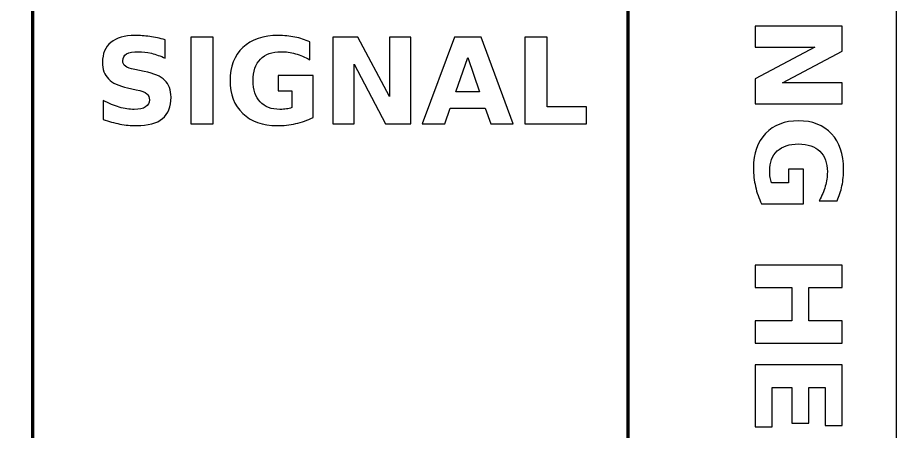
# Model space of a CAD drawing. Header units: centimetres. Extents: x -13.55 to -7.55, y -19.19 to -12.44.
# Drawn here: x -9.025 to -7.55, y -17.436 to -16.742 of the extents above; entities that cross this region are included whole.
import ezdxf

# ---------------------------------------------------------------- set-up
doc = ezdxf.new("R2010")
doc.units = ezdxf.units.CM
doc.header["$MEASUREMENT"] = 0
doc.layers.add('Layer 1', color=7, linetype='Continuous')

msp = doc.modelspace()

# ---------------------------------------------------------------- linework, layer by layer
at = {"layer": 'Layer 1', "color": 250, "lineweight": 100}
msp.add_open_spline([(-9.00001, -13.58747), (-9.00001, -13.58747), (-8.00001, -13.58747), (-8.00001, -13.58747), (-8.00001, -13.58747), (-8.00001, -13.58747), (-8.00001, -19.18747), (-8.00001, -19.18747), (-8.00001, -19.18747), (-8.00001, -19.18747), (-9.00001, -19.18747), (-9.00001, -19.18747), (-9.00001, -19.18747), (-9.00001, -19.18747), (-9.00001, -13.58747), (-9.00001, -13.58747)], degree=3, knots=[0, 0, 0, 0, 0.25, 0.25, 0.25, 0.25, 0.5, 0.5, 0.5, 0.5, 0.75, 0.75, 0.75, 0.75, 1, 1, 1, 1], dxfattribs=at)
at = {"layer": 'Layer 1', "color": 7}
msp.add_open_spline([(-7.55001, -14.38748), (-7.55001, -14.38748), (-7.55001, -18.38748), (-7.55001, -18.38748), (-7.55001, -18.38748), (-7.55001, -18.38748), (-9.55001, -18.38748), (-9.55001, -18.38748), (-9.55001, -18.38748), (-9.55001, -18.38748), (-9.55001, -14.38748), (-9.55001, -14.38748), (-9.55001, -14.38748), (-9.55001, -14.38748), (-7.55001, -14.38748), (-7.55001, -14.38748)], degree=3, knots=[0, 0, 0, 0, 0.25, 0.25, 0.25, 0.25, 0.5, 0.5, 0.5, 0.5, 0.75, 0.75, 0.75, 0.75, 1, 1, 1, 1], dxfattribs=at)
at = {"layer": 'Layer 1', "color": 250}
for points, knots in [([(-7.64132, -16.75644), (-7.64132, -16.75644), (-7.64132, -16.79844), (-7.64132, -16.79844), (-7.64132, -16.79844), (-7.64132, -16.79844), (-7.74132, -16.85147), (-7.74132, -16.85147), (-7.74132, -16.85147), (-7.74132, -16.85147), (-7.64132, -16.85147), (-7.64132, -16.85147), (-7.64132, -16.85147), (-7.64132, -16.85147), (-7.64132, -16.8871), (-7.64132, -16.8871), (-7.64132, -16.8871), (-7.64132, -16.8871), (-7.78712, -16.8871), (-7.78712, -16.8871), (-7.78712, -16.8871), (-7.78712, -16.8871), (-7.78712, -16.8451), (-7.78712, -16.8451), (-7.78712, -16.8451), (-7.78712, -16.8451), (-7.68712, -16.79207), (-7.68712, -16.79207), (-7.68712, -16.79207), (-7.68712, -16.79207), (-7.78712, -16.79207), (-7.78712, -16.79207), (-7.78712, -16.79207), (-7.78712, -16.79207), (-7.78712, -16.75644), (-7.78712, -16.75644), (-7.78712, -16.75644), (-7.78712, -16.75644), (-7.64132, -16.75644), (-7.64132, -16.75644)], [0, 0, 0, 0, 0.1, 0.1, 0.1, 0.1, 0.2, 0.2, 0.2, 0.2, 0.3, 0.3, 0.3, 0.3, 0.4, 0.4, 0.4, 0.4, 0.5, 0.5, 0.5, 0.5, 0.6, 0.6, 0.6, 0.6, 0.7, 0.7, 0.7, 0.7, 0.8, 0.8, 0.8, 0.8, 0.9, 0.9, 0.9, 0.9, 1, 1, 1, 1]), ([(-8.77706, -16.77942), (-8.77706, -16.77942), (-8.77706, -16.81025), (-8.77706, -16.81025), (-8.77706, -16.81025), (-8.78506, -16.80669), (-8.79289, -16.80399), (-8.80049, -16.80215), (-8.80049, -16.80215), (-8.80812, -16.80032), (-8.81532, -16.79942), (-8.82209, -16.79942), (-8.82209, -16.79942), (-8.83106, -16.79942), (-8.83772, -16.80065), (-8.84202, -16.80312), (-8.84202, -16.80312), (-8.84632, -16.80562), (-8.84846, -16.80945), (-8.84846, -16.81465), (-8.84846, -16.81465), (-8.84846, -16.81855), (-8.84702, -16.82162), (-8.84412, -16.82379), (-8.84412, -16.82379), (-8.84122, -16.82595), (-8.83596, -16.82785), (-8.82832, -16.82942), (-8.82832, -16.82942), (-8.82832, -16.82942), (-8.81232, -16.83262), (-8.81232, -16.83262), (-8.81232, -16.83262), (-8.79609, -16.83589), (-8.78459, -16.84082), (-8.77776, -16.84749), (-8.77776, -16.84749), (-8.77092, -16.85412), (-8.76749, -16.86355), (-8.76749, -16.87579), (-8.76749, -16.87579), (-8.76749, -16.89189), (-8.77226, -16.90385), (-8.78179, -16.91169), (-8.78179, -16.91169), (-8.79132, -16.91952), (-8.80589, -16.92345), (-8.82549, -16.92345), (-8.82549, -16.92345), (-8.83476, -16.92345), (-8.84402, -16.92259), (-8.85332, -16.92082), (-8.85332, -16.92082), (-8.86262, -16.91905), (-8.87196, -16.91645), (-8.88126, -16.91302), (-8.88126, -16.91302), (-8.88126, -16.91302), (-8.88126, -16.88129), (-8.88126, -16.88129), (-8.88126, -16.88129), (-8.87196, -16.88622), (-8.86296, -16.88995), (-8.85426, -16.89245), (-8.85426, -16.89245), (-8.84556, -16.89495), (-8.83719, -16.89622), (-8.82912, -16.89622), (-8.82912, -16.89622), (-8.82092, -16.89622), (-8.81462, -16.89485), (-8.81026, -16.89212), (-8.81026, -16.89212), (-8.80589, -16.88939), (-8.80372, -16.88549), (-8.80372, -16.88039), (-8.80372, -16.88039), (-8.80372, -16.87585), (-8.80519, -16.87232), (-8.80816, -16.86985), (-8.80816, -16.86985), (-8.81112, -16.86739), (-8.81702, -16.86515), (-8.82589, -16.86322), (-8.82589, -16.86322), (-8.82589, -16.86322), (-8.84046, -16.85999), (-8.84046, -16.85999), (-8.84046, -16.85999), (-8.85502, -16.85685), (-8.86569, -16.85189), (-8.87242, -16.84505), (-8.87242, -16.84505), (-8.87916, -16.83822), (-8.88252, -16.82899), (-8.88252, -16.81742), (-8.88252, -16.81742), (-8.88252, -16.80289), (-8.87782, -16.79172), (-8.86846, -16.78392), (-8.86846, -16.78392), (-8.85909, -16.77609), (-8.84562, -16.77219), (-8.82802, -16.77219), (-8.82802, -16.77219), (-8.82002, -16.77219), (-8.81179, -16.77279), (-8.80332, -16.77399), (-8.80332, -16.77399), (-8.79486, -16.77519), (-8.78609, -16.77699), (-8.77706, -16.77942)], [0, 0, 0, 0, 0.0357143, 0.0357143, 0.0357143, 0.0357143, 0.0714286, 0.0714286, 0.0714286, 0.0714286, 0.1071429, 0.1071429, 0.1071429, 0.1071429, 0.1428571, 0.1428571, 0.1428571, 0.1428571, 0.1785714, 0.1785714, 0.1785714, 0.1785714, 0.2142857, 0.2142857, 0.2142857, 0.2142857, 0.25, 0.25, 0.25, 0.25, 0.2857143, 0.2857143, 0.2857143, 0.2857143, 0.3214286, 0.3214286, 0.3214286, 0.3214286, 0.3571429, 0.3571429, 0.3571429, 0.3571429, 0.3928571, 0.3928571, 0.3928571, 0.3928571, 0.4285714, 0.4285714, 0.4285714, 0.4285714, 0.4642857, 0.4642857, 0.4642857, 0.4642857, 0.5, 0.5, 0.5, 0.5, 0.5357143, 0.5357143, 0.5357143, 0.5357143, 0.5714286, 0.5714286, 0.5714286, 0.5714286, 0.6071429, 0.6071429, 0.6071429, 0.6071429, 0.6428571, 0.6428571, 0.6428571, 0.6428571, 0.6785714, 0.6785714, 0.6785714, 0.6785714, 0.7142857, 0.7142857, 0.7142857, 0.7142857, 0.75, 0.75, 0.75, 0.75, 0.7857143, 0.7857143, 0.7857143, 0.7857143, 0.8214286, 0.8214286, 0.8214286, 0.8214286, 0.8571429, 0.8571429, 0.8571429, 0.8571429, 0.8928571, 0.8928571, 0.8928571, 0.8928571, 0.9285714, 0.9285714, 0.9285714, 0.9285714, 0.9642857, 0.9642857, 0.9642857, 0.9642857, 1, 1, 1, 1]), ([(-8.73449, -16.77482), (-8.73449, -16.77482), (-8.69689, -16.77482), (-8.69689, -16.77482), (-8.69689, -16.77482), (-8.69689, -16.77482), (-8.69689, -16.92062), (-8.69689, -16.92062), (-8.69689, -16.92062), (-8.69689, -16.92062), (-8.73449, -16.92062), (-8.73449, -16.92062), (-8.73449, -16.92062), (-8.73449, -16.92062), (-8.73449, -16.77482), (-8.73449, -16.77482)], [0, 0, 0, 0, 0.25, 0.25, 0.25, 0.25, 0.5, 0.5, 0.5, 0.5, 0.75, 0.75, 0.75, 0.75, 1, 1, 1, 1]), ([(-8.52903, -16.90979), (-8.53839, -16.91435), (-8.54813, -16.91775), (-8.55823, -16.92005), (-8.55823, -16.92005), (-8.56833, -16.92232), (-8.57873, -16.92345), (-8.58949, -16.92345), (-8.58949, -16.92345), (-8.61376, -16.92345), (-8.63299, -16.91665), (-8.64719, -16.90309), (-8.64719, -16.90309), (-8.66139, -16.88952), (-8.66849, -16.87112), (-8.66849, -16.84785), (-8.66849, -16.84785), (-8.66849, -16.82435), (-8.66126, -16.80589), (-8.64683, -16.79239), (-8.64683, -16.79239), (-8.63236, -16.77892), (-8.61256, -16.77219), (-8.58743, -16.77219), (-8.58743, -16.77219), (-8.57773, -16.77219), (-8.56843, -16.77309), (-8.55953, -16.77492), (-8.55953, -16.77492), (-8.55066, -16.77675), (-8.54226, -16.77945), (-8.53439, -16.78302), (-8.53439, -16.78302), (-8.53439, -16.78302), (-8.53439, -16.81319), (-8.53439, -16.81319), (-8.53439, -16.81319), (-8.54253, -16.80855), (-8.55063, -16.80512), (-8.55866, -16.80285), (-8.55866, -16.80285), (-8.56669, -16.80055), (-8.57476, -16.79942), (-8.58283, -16.79942), (-8.58283, -16.79942), (-8.59783, -16.79942), (-8.60936, -16.80362), (-8.61746, -16.81199), (-8.61746, -16.81199), (-8.62556, -16.82035), (-8.62963, -16.83232), (-8.62963, -16.84785), (-8.62963, -16.84785), (-8.62963, -16.86329), (-8.62573, -16.87522), (-8.61789, -16.88362), (-8.61789, -16.88362), (-8.61009, -16.89202), (-8.59899, -16.89622), (-8.58459, -16.89622), (-8.58459, -16.89622), (-8.58069, -16.89622), (-8.57706, -16.89599), (-8.57369, -16.89549), (-8.57369, -16.89549), (-8.57033, -16.89499), (-8.56733, -16.89422), (-8.56466, -16.89319), (-8.56466, -16.89319), (-8.56466, -16.89319), (-8.56466, -16.86485), (-8.56466, -16.86485), (-8.56466, -16.86485), (-8.56466, -16.86485), (-8.58759, -16.86485), (-8.58759, -16.86485), (-8.58759, -16.86485), (-8.58759, -16.86485), (-8.58759, -16.83965), (-8.58759, -16.83965), (-8.58759, -16.83965), (-8.58759, -16.83965), (-8.52903, -16.83965), (-8.52903, -16.83965), (-8.52903, -16.83965), (-8.52903, -16.83965), (-8.52903, -16.90979), (-8.52903, -16.90979)], [0, 0, 0, 0, 0.0454545, 0.0454545, 0.0454545, 0.0454545, 0.0909091, 0.0909091, 0.0909091, 0.0909091, 0.1363636, 0.1363636, 0.1363636, 0.1363636, 0.1818182, 0.1818182, 0.1818182, 0.1818182, 0.2272727, 0.2272727, 0.2272727, 0.2272727, 0.2727273, 0.2727273, 0.2727273, 0.2727273, 0.3181818, 0.3181818, 0.3181818, 0.3181818, 0.3636364, 0.3636364, 0.3636364, 0.3636364, 0.4090909, 0.4090909, 0.4090909, 0.4090909, 0.4545455, 0.4545455, 0.4545455, 0.4545455, 0.5, 0.5, 0.5, 0.5, 0.5454545, 0.5454545, 0.5454545, 0.5454545, 0.5909091, 0.5909091, 0.5909091, 0.5909091, 0.6363636, 0.6363636, 0.6363636, 0.6363636, 0.6818182, 0.6818182, 0.6818182, 0.6818182, 0.7272727, 0.7272727, 0.7272727, 0.7272727, 0.7727273, 0.7727273, 0.7727273, 0.7727273, 0.8181818, 0.8181818, 0.8181818, 0.8181818, 0.8636364, 0.8636364, 0.8636364, 0.8636364, 0.9090909, 0.9090909, 0.9090909, 0.9090909, 0.9545455, 0.9545455, 0.9545455, 0.9545455, 1, 1, 1, 1]), ([(-8.49592, -16.77482), (-8.49592, -16.77482), (-8.45392, -16.77482), (-8.45392, -16.77482), (-8.45392, -16.77482), (-8.45392, -16.77482), (-8.40089, -16.87482), (-8.40089, -16.87482), (-8.40089, -16.87482), (-8.40089, -16.87482), (-8.40089, -16.77482), (-8.40089, -16.77482), (-8.40089, -16.77482), (-8.40089, -16.77482), (-8.36526, -16.77482), (-8.36526, -16.77482), (-8.36526, -16.77482), (-8.36526, -16.77482), (-8.36526, -16.92062), (-8.36526, -16.92062), (-8.36526, -16.92062), (-8.36526, -16.92062), (-8.40726, -16.92062), (-8.40726, -16.92062), (-8.40726, -16.92062), (-8.40726, -16.92062), (-8.46029, -16.82062), (-8.46029, -16.82062), (-8.46029, -16.82062), (-8.46029, -16.82062), (-8.46029, -16.92062), (-8.46029, -16.92062), (-8.46029, -16.92062), (-8.46029, -16.92062), (-8.49592, -16.92062), (-8.49592, -16.92062), (-8.49592, -16.92062), (-8.49592, -16.92062), (-8.49592, -16.77482), (-8.49592, -16.77482)], [0, 0, 0, 0, 0.1, 0.1, 0.1, 0.1, 0.2, 0.2, 0.2, 0.2, 0.3, 0.3, 0.3, 0.3, 0.4, 0.4, 0.4, 0.4, 0.5, 0.5, 0.5, 0.5, 0.6, 0.6, 0.6, 0.6, 0.7, 0.7, 0.7, 0.7, 0.8, 0.8, 0.8, 0.8, 0.9, 0.9, 0.9, 0.9, 1, 1, 1, 1]), ([(-8.24009, -16.89409), (-8.24009, -16.89409), (-8.29889, -16.89409), (-8.29889, -16.89409), (-8.29889, -16.89409), (-8.29889, -16.89409), (-8.30815, -16.92062), (-8.30815, -16.92062), (-8.30815, -16.92062), (-8.30815, -16.92062), (-8.34595, -16.92062), (-8.34595, -16.92062), (-8.34595, -16.92062), (-8.34595, -16.92062), (-8.29195, -16.77482), (-8.29195, -16.77482), (-8.29195, -16.77482), (-8.29195, -16.77482), (-8.24712, -16.77482), (-8.24712, -16.77482), (-8.24712, -16.77482), (-8.24712, -16.77482), (-8.19312, -16.92062), (-8.19312, -16.92062), (-8.19312, -16.92062), (-8.19312, -16.92062), (-8.23092, -16.92062), (-8.23092, -16.92062), (-8.23092, -16.92062), (-8.23092, -16.92062), (-8.24009, -16.89409), (-8.24009, -16.89409)], [0, 0, 0, 0, 0.125, 0.125, 0.125, 0.125, 0.25, 0.25, 0.25, 0.25, 0.375, 0.375, 0.375, 0.375, 0.5, 0.5, 0.5, 0.5, 0.625, 0.625, 0.625, 0.625, 0.75, 0.75, 0.75, 0.75, 0.875, 0.875, 0.875, 0.875, 1, 1, 1, 1]), ([(-8.17375, -16.77482), (-8.17375, -16.77482), (-8.13615, -16.77482), (-8.13615, -16.77482), (-8.13615, -16.77482), (-8.13615, -16.77482), (-8.13615, -16.89219), (-8.13615, -16.89219), (-8.13615, -16.89219), (-8.13615, -16.89219), (-8.07015, -16.89219), (-8.07015, -16.89219), (-8.07015, -16.89219), (-8.07015, -16.89219), (-8.07015, -16.92062), (-8.07015, -16.92062), (-8.07015, -16.92062), (-8.07015, -16.92062), (-8.17375, -16.92062), (-8.17375, -16.92062), (-8.17375, -16.92062), (-8.17375, -16.92062), (-8.17375, -16.77482), (-8.17375, -16.77482)], [0, 0, 0, 0, 0.1666667, 0.1666667, 0.1666667, 0.1666667, 0.3333333, 0.3333333, 0.3333333, 0.3333333, 0.5, 0.5, 0.5, 0.5, 0.6666667, 0.6666667, 0.6666667, 0.6666667, 0.8333333, 0.8333333, 0.8333333, 0.8333333, 1, 1, 1, 1]), ([(-8.28952, -16.86702), (-8.28952, -16.86702), (-8.24955, -16.86702), (-8.24955, -16.86702), (-8.24955, -16.86702), (-8.24955, -16.86702), (-8.26949, -16.80902), (-8.26949, -16.80902), (-8.26949, -16.80902), (-8.26949, -16.80902), (-8.28952, -16.86702), (-8.28952, -16.86702)], [0, 0, 0, 0, 0.3333333, 0.3333333, 0.3333333, 0.3333333, 0.6666667, 0.6666667, 0.6666667, 0.6666667, 1, 1, 1, 1]), ([(-7.77629, -17.05487), (-7.78085, -17.04551), (-7.78425, -17.03577), (-7.78655, -17.02567), (-7.78655, -17.02567), (-7.78882, -17.01557), (-7.78995, -17.00517), (-7.78995, -16.99441), (-7.78995, -16.99441), (-7.78995, -16.97014), (-7.78315, -16.95091), (-7.76959, -16.93671), (-7.76959, -16.93671), (-7.75602, -16.92251), (-7.73762, -16.91541), (-7.71435, -16.91541), (-7.71435, -16.91541), (-7.69085, -16.91541), (-7.67239, -16.92264), (-7.65889, -16.93707), (-7.65889, -16.93707), (-7.64542, -16.95154), (-7.63869, -16.97134), (-7.63869, -16.99647), (-7.63869, -16.99647), (-7.63869, -17.00617), (-7.63959, -17.01547), (-7.64142, -17.02434), (-7.64142, -17.02434), (-7.64325, -17.03324), (-7.64595, -17.04164), (-7.64952, -17.04951), (-7.64952, -17.04951), (-7.64952, -17.04951), (-7.67969, -17.04951), (-7.67969, -17.04951), (-7.67969, -17.04951), (-7.67505, -17.04137), (-7.67162, -17.03327), (-7.66935, -17.02524), (-7.66935, -17.02524), (-7.66705, -17.01721), (-7.66592, -17.00914), (-7.66592, -17.00107), (-7.66592, -17.00107), (-7.66592, -16.98607), (-7.67012, -16.97454), (-7.67849, -16.96644), (-7.67849, -16.96644), (-7.68685, -16.95834), (-7.69882, -16.95427), (-7.71435, -16.95427), (-7.71435, -16.95427), (-7.72979, -16.95427), (-7.74172, -16.95817), (-7.75012, -16.96601), (-7.75012, -16.96601), (-7.75852, -16.97381), (-7.76272, -16.98491), (-7.76272, -16.99931), (-7.76272, -16.99931), (-7.76272, -17.00321), (-7.76249, -17.00684), (-7.76199, -17.01021), (-7.76199, -17.01021), (-7.76149, -17.01357), (-7.76072, -17.01657), (-7.75969, -17.01924), (-7.75969, -17.01924), (-7.75969, -17.01924), (-7.73135, -17.01924), (-7.73135, -17.01924), (-7.73135, -17.01924), (-7.73135, -17.01924), (-7.73135, -16.99631), (-7.73135, -16.99631), (-7.73135, -16.99631), (-7.73135, -16.99631), (-7.70615, -16.99631), (-7.70615, -16.99631), (-7.70615, -16.99631), (-7.70615, -16.99631), (-7.70615, -17.05487), (-7.70615, -17.05487), (-7.70615, -17.05487), (-7.70615, -17.05487), (-7.77629, -17.05487), (-7.77629, -17.05487)], [0, 0, 0, 0, 0.0454545, 0.0454545, 0.0454545, 0.0454545, 0.0909091, 0.0909091, 0.0909091, 0.0909091, 0.1363636, 0.1363636, 0.1363636, 0.1363636, 0.1818182, 0.1818182, 0.1818182, 0.1818182, 0.2272727, 0.2272727, 0.2272727, 0.2272727, 0.2727273, 0.2727273, 0.2727273, 0.2727273, 0.3181818, 0.3181818, 0.3181818, 0.3181818, 0.3636364, 0.3636364, 0.3636364, 0.3636364, 0.4090909, 0.4090909, 0.4090909, 0.4090909, 0.4545455, 0.4545455, 0.4545455, 0.4545455, 0.5, 0.5, 0.5, 0.5, 0.5454545, 0.5454545, 0.5454545, 0.5454545, 0.5909091, 0.5909091, 0.5909091, 0.5909091, 0.6363636, 0.6363636, 0.6363636, 0.6363636, 0.6818182, 0.6818182, 0.6818182, 0.6818182, 0.7272727, 0.7272727, 0.7272727, 0.7272727, 0.7727273, 0.7727273, 0.7727273, 0.7727273, 0.8181818, 0.8181818, 0.8181818, 0.8181818, 0.8636364, 0.8636364, 0.8636364, 0.8636364, 0.9090909, 0.9090909, 0.9090909, 0.9090909, 0.9545455, 0.9545455, 0.9545455, 0.9545455, 1, 1, 1, 1]), ([(-7.64132, -17.15761), (-7.64132, -17.15761), (-7.64132, -17.19521), (-7.64132, -17.19521), (-7.64132, -17.19521), (-7.64132, -17.19521), (-7.69689, -17.19521), (-7.69689, -17.19521), (-7.69689, -17.19521), (-7.69689, -17.19521), (-7.69689, -17.25067), (-7.69689, -17.25067), (-7.69689, -17.25067), (-7.69689, -17.25067), (-7.64132, -17.25067), (-7.64132, -17.25067), (-7.64132, -17.25067), (-7.64132, -17.25067), (-7.64132, -17.28827), (-7.64132, -17.28827), (-7.64132, -17.28827), (-7.64132, -17.28827), (-7.78712, -17.28827), (-7.78712, -17.28827), (-7.78712, -17.28827), (-7.78712, -17.28827), (-7.78712, -17.25067), (-7.78712, -17.25067), (-7.78712, -17.25067), (-7.78712, -17.25067), (-7.72532, -17.25067), (-7.72532, -17.25067), (-7.72532, -17.25067), (-7.72532, -17.25067), (-7.72532, -17.19521), (-7.72532, -17.19521), (-7.72532, -17.19521), (-7.72532, -17.19521), (-7.78712, -17.19521), (-7.78712, -17.19521), (-7.78712, -17.19521), (-7.78712, -17.19521), (-7.78712, -17.15761), (-7.78712, -17.15761), (-7.78712, -17.15761), (-7.78712, -17.15761), (-7.64132, -17.15761), (-7.64132, -17.15761)], [0, 0, 0, 0, 0.0833333, 0.0833333, 0.0833333, 0.0833333, 0.1666667, 0.1666667, 0.1666667, 0.1666667, 0.25, 0.25, 0.25, 0.25, 0.3333333, 0.3333333, 0.3333333, 0.3333333, 0.4166667, 0.4166667, 0.4166667, 0.4166667, 0.5, 0.5, 0.5, 0.5, 0.5833333, 0.5833333, 0.5833333, 0.5833333, 0.6666667, 0.6666667, 0.6666667, 0.6666667, 0.75, 0.75, 0.75, 0.75, 0.8333333, 0.8333333, 0.8333333, 0.8333333, 0.9166667, 0.9166667, 0.9166667, 0.9166667, 1, 1, 1, 1]), ([(-7.64132, -17.32498), (-7.64132, -17.32498), (-7.64132, -17.42644), (-7.64132, -17.42644), (-7.64132, -17.42644), (-7.64132, -17.42644), (-7.66975, -17.42644), (-7.66975, -17.42644), (-7.66975, -17.42644), (-7.66975, -17.42644), (-7.66975, -17.36258), (-7.66975, -17.36258), (-7.66975, -17.36258), (-7.66975, -17.36258), (-7.69689, -17.36258), (-7.69689, -17.36258), (-7.69689, -17.36258), (-7.69689, -17.36258), (-7.69689, -17.42261), (-7.69689, -17.42261), (-7.69689, -17.42261), (-7.69689, -17.42261), (-7.72532, -17.42261), (-7.72532, -17.42261), (-7.72532, -17.42261), (-7.72532, -17.42261), (-7.72532, -17.36258), (-7.72532, -17.36258), (-7.72532, -17.36258), (-7.72532, -17.36258), (-7.75869, -17.36258), (-7.75869, -17.36258), (-7.75869, -17.36258), (-7.75869, -17.36258), (-7.75869, -17.42858), (-7.75869, -17.42858), (-7.75869, -17.42858), (-7.75869, -17.42858), (-7.78712, -17.42858), (-7.78712, -17.42858), (-7.78712, -17.42858), (-7.78712, -17.42858), (-7.78712, -17.32498), (-7.78712, -17.32498), (-7.78712, -17.32498), (-7.78712, -17.32498), (-7.64132, -17.32498), (-7.64132, -17.32498)], [0, 0, 0, 0, 0.0833333, 0.0833333, 0.0833333, 0.0833333, 0.1666667, 0.1666667, 0.1666667, 0.1666667, 0.25, 0.25, 0.25, 0.25, 0.3333333, 0.3333333, 0.3333333, 0.3333333, 0.4166667, 0.4166667, 0.4166667, 0.4166667, 0.5, 0.5, 0.5, 0.5, 0.5833333, 0.5833333, 0.5833333, 0.5833333, 0.6666667, 0.6666667, 0.6666667, 0.6666667, 0.75, 0.75, 0.75, 0.75, 0.8333333, 0.8333333, 0.8333333, 0.8333333, 0.9166667, 0.9166667, 0.9166667, 0.9166667, 1, 1, 1, 1])]:
    msp.add_open_spline(points, degree=3, knots=knots, dxfattribs=at)

doc.saveas('drawing.dxf')
